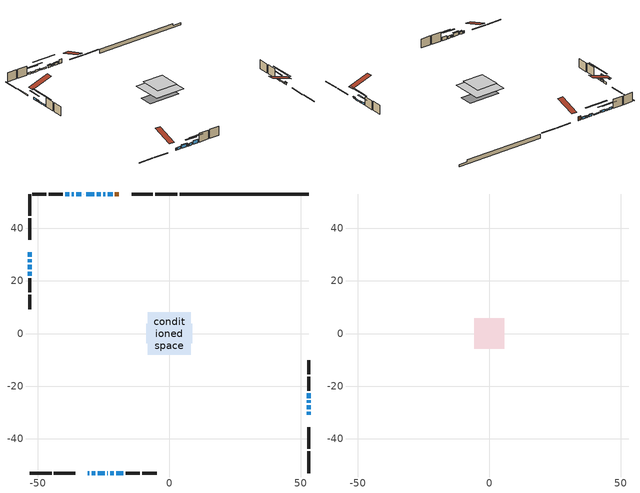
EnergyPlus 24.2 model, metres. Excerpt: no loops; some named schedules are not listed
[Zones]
conditioned space
 floor adiabatic (AdiabaticFloorConstruction): -8.12,-8.12 -8.12,8.12 8.12,8.12 8.12,-8.12 z3.05
 floor foundation (Slab1 construction): -8.68,-3.62 -8.68,3.62 8.68,3.62 8.68,-3.62 z-1.6
 wall outside (RimJoist1 construction): 2.98,53.09 -5.3,53.09 / -53.09,-53.09 -44.8,-53.09 / -53.09,53.09 -53.09,44.8 / 53.09,-53.09 53.09,-44.8 z0.61:0.91
 wall outside (RimJoist2 construction): -6.23,53.09 -14.34,53.09 / -43.87,-53.09 -35.76,-53.09 / -53.09,43.87 -53.09,35.76 / 53.09,-43.87 53.09,-35.76 z0.61:0.91
 wall outside (AdiabaticWallConstruction 1): -19.15,53.09 -20.66,53.09 z0.61:2.64
 wall outside (AdiabaticWallConstruction): -30.96,-53.09 -30.47,-53.09 / -23.6,-53.09 -23.4,-53.09 / -32.47,53.09 -32.62,53.09 z0.61:1.83; -53.09,30.96 -53.09,29.13 / -21.59,53.09 -23.42,53.09 / -26.04,53.09 -27.56,53.09 / 53.09,-24.57 53.09,-22.73 / -33.55,53.09 -35.38,53.09 / -38,53.09 -39.52,53.09 z0.61:1.63; 53.09,-30.96 53.09,-29.79 / -53.09,28.2 -53.09,27.03 z0.61:1.53; -24.35,53.09 -25.11,53.09 / -36.31,53.09 -37.07,53.09 z0.61:1.37; -29.55,-53.09 -28.15,-53.09 / -22.47,-53.09 -21.07,-53.09 z0.61:1.88; -27.22,-53.09 -24.53,-53.09 / -20.14,-53.09 -17.45,-53.09 z0.61:2.34; 53.09,-28.86 53.09,-27.23 / -28.49,53.09 -31.54,53.09 / -53.09,23.55 -53.09,21.92 z0.61:1.22; 53.09,-26.31 53.09,-25.49 / -53.09,26.1 -53.09,24.47 z0.61:1.27
 wall outside (Wall1 construction): -40.45,53.09 -45.8,53.09 / -16.52,-53.09 -11.18,-53.09 / -53.09,20.99 -53.09,15.65 / 53.09,-21.81 53.09,-16.46 z0.61:5.49
 wall outside (Wall2 construction): -46.73,53.09 -52.16,53.09 / -10.25,-53.09 -4.82,-53.09 / -53.09,14.72 -53.09,9.29 / 53.09,-15.53 53.09,-10.1 z0.61:5.49
 wall foundation (FoundationWall1 construction): 3.91,53.09,-1.6 3.91,53.09,0.61 48.17,53.09,0.61 48.17,53.09,-0.5 53.09,53.09,-0.5 53.09,53.09,-1.6
 window (WindowConstruction 14): -30.96,-53.09 -30.47,-53.09 z0.61:1.83
 window (WindowConstruction 6): -53.09,30.96 -53.09,29.13 z0.61:1.63
 window (WindowConstruction 7): 53.09,-30.96 53.09,-29.79 z0.61:1.52
 window (WindowConstruction 8): -21.59,53.09 -23.42,53.09 z0.61:1.63
 window (WindowConstruction 9): -24.35,53.09 -25.11,53.09 z0.61:1.37
 window (WindowConstruction 10): -26.04,53.09 -27.56,53.09 z0.61:1.63
 window (WindowConstruction 11): -29.54,-53.09 -28.15,-53.09 z0.61:1.88
 window (WindowConstruction 12): -27.22,-53.09 -24.53,-53.09 z0.61:2.34
 window (WindowConstruction 13): -53.09,28.2 -53.09,27.03 z0.61:1.52
 window (WindowConstruction 17): 53.09,-28.86 53.09,-27.24 z0.61:1.22
 window (WindowConstruction 18): 53.09,-26.31 53.09,-25.49 z0.61:1.27
 window (WindowConstruction 15): -23.6,-53.09 -23.4,-53.09 z0.61:1.83
 window (WindowConstruction 19): -28.49,53.09 -31.54,53.09 z0.61:1.22
 window (WindowConstruction 20): -53.09,26.1 -53.09,24.48 z0.61:1.27
 window (WindowConstruction 21): -53.09,23.55 -53.09,21.92 z0.61:1.22
 window (WindowConstruction 16): -32.47,53.09 -32.62,53.09 z0.61:1.83
 window (WindowConstruction): 53.09,-24.56 53.09,-22.74 z0.61:1.63
 window (WindowConstruction 1): -33.55,53.09 -35.38,53.09 z0.61:1.63
 window (WindowConstruction 2): -36.31,53.09 -37.07,53.09 z0.61:1.37
 window (WindowConstruction 3): -38,53.09 -39.52,53.09 z0.61:1.63
 window (WindowConstruction 4): -22.47,-53.09 -21.07,-53.09 z0.61:1.88
 window (WindowConstruction 5): -20.14,-53.09 -17.45,-53.09 z0.61:2.34
 door (Door): -19.15,53.09 -20.66,53.09 z0.61:2.64
 ceiling adiabatic (AdiabaticFloorConstruction): 8.12,-8.12 8.12,8.12 -8.12,8.12 -8.12,-8.12 z3.05
attic - vented
 floor to conditioned space (Floor1 construction Reversed): -5.74,-5.74 -5.74,5.74 5.74,5.74 5.74,-5.74 z5.49
 roof outside (Roof1 construction): -18.22,53.09,5.49 -18.22,41.9,9.21 -15.27,41.9,9.21 -15.27,53.09,5.49; -31.89,-53.09,5.49 -31.89,-41.9,9.21 -34.83,-41.9,9.21 -34.83,-53.09,5.49; -53.09,31.89,5.49 -41.9,31.89,9.21 -41.9,34.83,9.21 -53.09,34.83,5.49; 53.09,-31.89,5.49 41.9,-31.89,9.21 41.9,-34.83,9.21 53.09,-34.83,5.49
shading: -53.09,26.57 -53.09,33.52 -53.5,33.52 -53.5,26.57 z4.19; 53.09,-29.59 53.09,-31.16 53.5,-31.16 53.5,-29.59 z1.73; -23.62,53.09 -21.39,53.09 -21.39,53.5 -23.62,53.5 z1.83; -25.31,53.09 -24.15,53.09 -24.15,53.5 -25.31,53.5 z1.57; -27.76,53.09 -25.84,53.09 -25.84,53.5 -27.76,53.5 z1.83; -27.95,-53.09 -29.75,-53.09 -29.75,-53.5 -27.95,-53.5 z2.08; -24.33,-53.09 -27.42,-53.09 -27.42,-53.5 -24.33,-53.5 z2.54; -53.09,26.83 -53.09,28.4 -53.5,28.4 -53.5,26.83 z1.73; 53.09,-22.24 53.09,-33.86 53.5,-33.86 53.5,-22.24 z6.22; 53.09,-20.49 53.09,-31.31 53.5,-31.31 53.5,-20.49 z6.27; -36.54,53.09 -23.49,53.09 -23.49,53.5 -36.54,53.5 z6.22; -53.09,19.48 -53.09,31.1 -53.5,31.1 -53.5,19.48 z6.27; -53.09,16.92 -53.09,28.55 -53.5,28.55 -53.5,16.92 z6.22; 53.09,-20.18 53.09,-27.12 53.5,-27.12 53.5,-20.18 z4.19; -37.94,53.09 -30.99,53.09 -30.99,53.5 -37.94,53.5 z4.19; -39.63,53.09 -33.75,53.09 -33.75,53.5 -39.63,53.5 z3.93; -42.08,53.09 -35.44,53.09 -35.44,53.5 -42.08,53.5 z4.19; -18.51,-53.09 -25.03,-53.09 -25.03,-53.5 -18.51,-53.5 z4.44; -14.89,-53.09 -22.7,-53.09 -22.7,-53.5 -14.89,-53.5 z4.9
[Building]
Building 1: Terrain=Suburbs
[Site:Location]
Toronto Intl AP_ON: Latitude {deg}=43.68; Longitude {deg}=-79.63; Time Zone {hr}=-5; Elevation {m}=173; Keep Site Location Information=Yes
[Site:GroundTemperature:Shallow]
4.59119, 2.66285, 2.50842, 3.42352, 7.09712, 10.7536, 13.9236, 15.9317, 16.1023, 14.4691, 11.3799, 7.83558
[Site:WaterMainsTemperature]
Calculation Method=Schedule; Temperature Schedule=mains temperature schedule
[Material] Roughness=Rough; Thermal Absorptance=0.9
Name | Thickness {m} | Conductivity {W/m-K} | Density {kg/m3} | Specific Heat {J/kg-K} | Solar Absorptance | Visible Absorptance
asphalt or fiberglass shingles | 0.00635 | 0.162714 | 1121.4 | 1465.45 | 0.4 | 0.4
ceiling stud and cavity | 0.1397 | 0.0798161 | 65.682 | 1177.47 | 0.7 | 0.7
concrete 4.0 in. | 0.1016 | 1.803125 | 2242.8 | 837.4 | 0.7 | 0.7
concrete 8.0 in. | 0.2032 | 1.803125 | 2242.8 | 837.4 | 0.7 | 0.7
door material | 0.04445 | 0.053851 | 512.64 | 1214.23 | 0.7 | 0.7
exterior vertical ins | 0.0155338 | 0.029427 | 32.04 | 1214.23 | 0.7 | 0.7
floor covering | 0.0127 | 0.0433444 | 54.468 | 1339.84 | 0.6 | 0.6
floor rigid ins; wall rigid ins | 0.512978 | 0.029427 | 32.04 | 1214.23 | 0.7 | 0.7
floor stud and cavity | 0.1397 | 1.75129 | 37.0049 | 1207.88 | 0.7 | 0.7
furniture material conditioned space 1 | 0.1524 | 0.115458 | 640.8 | 1214.23 | 0.6 | 0.6
gypsum board | 0.0127 | 0.160291 | 801 | 837.4 | 0.6 | 0.6
gypsum board 1 | 0.0127 | 0.160291 | 801 | 837.4 | 0.7 | 0.7
osb sheathing 0.5 in. | 0.0127 | 0.115458 | 512.64 | 1214.23 | 0.7 | 0.7
osb sheathing 0.75 in. | 0.01905 | 0.115458 | 512.64 | 1214.23 | 0.7 | 0.7
osb sheathing 2.0 in. | 0.0508 | 0.115458 | 512.64 | 1214.23 | 0.7 | 0.7
rim joist rigid ins | 0.051816 | 0.029427 | 32.04 | 1214.23 | 0.7 | 0.7
rim joist stud and cavity | 0.0508 | 0.0296634 | 125.044 | 1163.47 | 0.6 | 0.6
rim joist stud and cavity 1 | 0.0508 | 0.305033 | 125.044 | 1163.47 | 0.6 | 0.6
wall stud and cavity | 0.1397 | 0.0817079 | 139.0536 | 1170.24 | 0.7 | 0.7
wall stud and cavity 1 | 0.1397 | 0.0935595 | 139.0536 | 1170.24 | 0.7 | 0.7
wall stud and cavity 2 | 0.0889 | 0.380278 | 52.3479 | 1209.89 | 0.7 | 0.7
wall stud and cavity 3 | 0.0889 | 0.391764 | 83.0341 | 1211.67 | 0.7 | 0.7
wood siding | 0.0254 | 0.102417 | 544.68 | 1172.36 | 0.4 | 0.4
wood siding 1; wood siding 2; wood siding 3 | 0.0254 | 0.102417 | 544.68 | 1172.36 | 0.7 | 0.7
[WindowMaterial:SimpleGlazingSystem]
Name | U-Factor {W/m2-K} | Solar Heat Gain Coefficient
WindowMaterial | 2.961077 | 0.59
WindowMaterial 1 | 3.05136 | 0.46
WindowMaterial 10 | 3.00253 | 0.52
WindowMaterial 11 | 3.04681 | 0.46
WindowMaterial 12 | 3.006501 | 0.51
WindowMaterial 2 | 2.97357 | 0.57
WindowMaterial 3 | 2.97073 | 0.58
WindowMaterial 4 | 2.91338 | 0.65
WindowMaterial 5 | 3.00026 | 0.54
WindowMaterial 6 | 2.929848 | 0.61
WindowMaterial 7 | 2.97584 | 0.61
WindowMaterial 8 | 3.09848 | 0.49
WindowMaterial 9 | 3.06555 | 0.49
[Construction]
AdiabaticFloorConstruction: floor stud and cavity, floor rigid ins, osb sheathing 0.75 in., floor covering
AdiabaticWallConstruction: wood siding 2, wall rigid ins, wall stud and cavity 2, gypsum board
AdiabaticWallConstruction 1: wood siding 3, wall rigid ins, wall stud and cavity 2, gypsum board
Door: door material
Floor1 construction Reversed: gypsum board, ceiling stud and cavity
FoundationWall1 construction: concrete 8.0 in., gypsum board 1
furniture construction conditioned space 1: furniture material conditioned space 1
PartitionWallConstruction: gypsum board, wall stud and cavity 3, gypsum board
RimJoist1 construction: wood siding 1, osb sheathing 2.0 in., rim joist stud and cavity
RimJoist2 construction: wood siding 1, rim joist rigid ins, osb sheathing 2.0 in., rim joist stud and cavity 1
Roof1 construction: asphalt or fiberglass shingles
Slab1 construction: concrete 4.0 in.
Wall1 construction: wood siding, osb sheathing 0.5 in., wall stud and cavity, gypsum board
Wall2 construction: wood siding, osb sheathing 0.5 in., wall stud and cavity 1, gypsum board
WindowConstruction; WindowConstruction 1; WindowConstruction 6: WindowMaterial
WindowConstruction 10; WindowConstruction 3: WindowMaterial 2
WindowConstruction 11; WindowConstruction 4: WindowMaterial 3
WindowConstruction 12; WindowConstruction 5: WindowMaterial 4
WindowConstruction 13; WindowConstruction 7: WindowMaterial 5
WindowConstruction 14: WindowMaterial 7
WindowConstruction 15: WindowMaterial 8
WindowConstruction 16: WindowMaterial 9
WindowConstruction 17; WindowConstruction 21: WindowMaterial 10
WindowConstruction 18; WindowConstruction 20: WindowMaterial 11
WindowConstruction 19: WindowMaterial 12
WindowConstruction 2; WindowConstruction 9: WindowMaterial 1
WindowConstruction 8: WindowMaterial 6
[Zone] Multiplier=1; Part of Total Floor Area=Yes
Name | Volume {m3}
attic - vented | 79.7847
conditioned space | 969.5
[Space]
Name | Zone | Volume {m3}
attic - vented 1 | attic - vented | 79.7847
conditioned space 1 | conditioned space | 969.5
[ZoneInfiltration:EffectiveLeakageArea]
infil attic - vented 1: Zone or Space=attic - vented 1; Schedule=Always On Discrete; Effective Air Leakage Area {cm2}=5455.45; Stack Coefficient=0.000259231; Wind Coefficient=1.08784e-05
[ZoneMixing]
whole house fan mix: Zone or Space=attic - vented; Schedule=Always On Continuous; Design Flow Rate Calculation Method=Flow/Zone; Design Flow Rate {m3/s}=0; Source Zone or Space=conditioned space
[SurfaceProperty:ExposedFoundationPerimeter]
Slab1: Exposed Perimeter Calculation Method=TotalExposedPerimeter; Total Exposed Perimeter {m}=49.176
[InternalMass] Zone or ZoneList=conditioned space; Space or SpaceList=conditioned space 1
Name | Construction | Surface Area {m2}
furniture mass conditioned space 1 | furniture construction conditioned space 1 | 155.692
partition wall mass | PartitionWallConstruction | 389.23
[Lights]
interior lighting: Zone or ZoneList or Space or SpaceList=conditioned space 1; Schedule=interior lighting schedule; Design Level Calculation Method=LightingLevel; Lighting Level {W}=343.2; Return Air Fraction=0; Fraction Radiant=0.6; Fraction Visible=0.2; Fraction Replaceable=1
[People]
occupants: Zone or ZoneList or Space or SpaceList=conditioned space 1; Number of People Schedule=occupants schedule; Number of People Calculation Method=People; Number of People=3; Fraction Radiant=0.314171; Sensible Heat Fraction=0.56303; Activity Level Schedule=occupants activity schedule; Carbon Dioxide Generation Rate {m3/s-W}=0; Enable ASHRAE 55 Comfort Warnings=No; Mean Radiant Temperature Calculation Type=EnclosureAveraged
[ElectricEquipment] Zone or ZoneList or Space or SpaceList=conditioned space 1; Design Level Calculation Method=EquipmentLevel
Name | Schedule | Design Level {W} | Fraction Latent | Fraction Radiant | Fraction Lost
clothes dryer | clothes dryer schedule | 140.772 | 0.015 | 0.081 | 0.85
clothes washer | clothes washer schedule | 32.1985 | 0.03 | 0.162 | 0.7
cooking range | cooking range schedule | 215.147 | 0.08 | 0.432 | 0.2
dishwasher | dishwasher schedule | 66.8632 | 0.3 | 0.18 | 0.4
fridge | fridge schedule | 72.9452 | 0 | 0.6 | 0
mech vent bath fan 0 | mech vent bath fan 0 schedule | 50.2 | 0 | 0 | 1
mech vent bath fan 1 | mech vent bath fan 1 schedule | 50.2 | 0 | 0 | 1
mech vent house fan | mech vent house fan schedule | 0 | 0 | 0 | 1
mech vent house fan cfis | mech vent house fan cfis schedule | 0 | 0 | 0 | 0
mech vent range fan 0 | mech vent range fan 0 schedule | 57 | 0 | 0 | 1
misc plug loads | misc plug loads schedule | 494.7 | 0.045 | 0.513 | 0.1
whole house fan | Always On Discrete | 0 | 0 | 0 | 1
[OtherEquipment] Zone or ZoneList or Space or SpaceList=conditioned space 1; Design Level Calculation Method=EquipmentLevel
Name | Fuel Type | Schedule | Design Level {W} | Fraction Latent | Fraction Radiant | Fraction Lost
clothes dryer 1 | Electricity | clothes dryer schedule | 0 | 0.015 | 0.081 | 0.85
cooking range 1 | Electricity | cooking range schedule | 0 | 0.08 | 0.432 | 0.2
general water use latent | None | general water use schedule | 62.594 | 1 | 0 | 0
general water use sensible | None | general water use schedule | -61.6891 | 0 | 0.6 | 0
mech vent house fan latent load | None | Always On Discrete | 0 | 1 | 0 | 0
mech vent house fan sensible load | None | Always On Discrete | 0 | 0 | 0 | 0
water heater energy adjustment1; water heater energy adjustment2 | NaturalGas | Always On Discrete | 0.01 | 0 | 0 | 1
[ZoneInfiltration:DesignFlowRate] Zone or ZoneList or Space or SpaceList=conditioned space 1; Schedule=Always On Discrete; Design Flow Rate Calculation Method=Flow/Zone; Design Flow Rate {m3/s}=0
infil flow; natural vent flow; whole house fan flow
[Foundation:Kiva]
Foundation Kiva 1: Initial Indoor Air Temperature {C}=18; Wall Height Above Grade {m}=0.610027; Wall Depth Below Slab {m}=0.2032; Custom Block Material Name 1=exterior vertical ins; Custom Block Depth 1 {m}=2.21001; Custom Block X Position 1 {m}=0.2159; Custom Block Z Position 1 {m}=0
[Foundation:Kiva:Settings]
Soil Conductivity {W/m-K}=0.849921; Soil Density {kg/m3}=1842.3; Soil Specific Heat {J/kg-K}=418.7; Ground Solar Absorptivity=0.9; Ground Thermal Absorptivity=0.9; Ground Surface Roughness {m}=0.03; Far-Field Width {m}=40; Deep-Ground Boundary Condition=ZeroFlux; Deep-Ground Depth {m}=40; Minimum Cell Dimension {m}=0.2; Maximum Cell Growth Coefficient=3; Simulation Timestep=Timestep
[Exterior:Lights]
exterior lighting: Schedule=exterior lighting schedule; Design Level {W}=75.6
[Schedule:Constant]
Name | Hourly Value
Always On Continuous; mech vent house fan schedule; mech vent house fan cfis schedule; Always On Discrete | 1
occupants activity schedule | 117.228
fridge schedule | 0
[Schedule:Week:Daily]
interior lighting schedule Week Rule - Jan1-Jan27: interior lighting schedule day, interior lighting schedule day, interior lighting schedule day, interior lighting schedule day, interior lighting schedule day, interior lighting schedule day, interior lighting schedule day, interior lighting schedule default day, interior lighting schedule default day, interior lighting schedule default day, interior lighting schedule default day, interior lighting schedule default day
interior lighting schedule Week Rule - Jan28-Feb3: interior lighting schedule day, interior lighting schedule day, interior lighting schedule day, interior lighting schedule day, interior lighting schedule day 1, interior lighting schedule day 1, interior lighting schedule day 1, interior lighting schedule default day, interior lighting schedule default day, interior lighting schedule default day, interior lighting schedule default day, interior lighting schedule default day
interior lighting schedule Week Rule - Feb4-Feb24: interior lighting schedule day 1, interior lighting schedule day 1, interior lighting schedule day 1, interior lighting schedule day 1, interior lighting schedule day 1, interior lighting schedule day 1, interior lighting schedule day 1, interior lighting schedule default day, interior lighting schedule default day, interior lighting schedule default day, interior lighting schedule default day, interior lighting schedule default day
interior lighting schedule Week Rule - Feb25-Mar3: interior lighting schedule day 1, interior lighting schedule day 1, interior lighting schedule day 1, interior lighting schedule day 1, interior lighting schedule day 2, interior lighting schedule day 2, interior lighting schedule day 2, interior lighting schedule default day, interior lighting schedule default day, interior lighting schedule default day, interior lighting schedule default day, interior lighting schedule default day
interior lighting schedule Week Rule - Mar4-Mar31: interior lighting schedule day 2, interior lighting schedule day 2, interior lighting schedule day 2, interior lighting schedule day 2, interior lighting schedule day 2, interior lighting schedule day 2, interior lighting schedule day 2, interior lighting schedule default day, interior lighting schedule default day, interior lighting schedule default day, interior lighting schedule default day, interior lighting schedule default day
interior lighting schedule Week Rule - Apr1-Apr28: interior lighting schedule day 3, interior lighting schedule day 3, interior lighting schedule day 3, interior lighting schedule day 3, interior lighting schedule day 3, interior lighting schedule day 3, interior lighting schedule day 3, interior lighting schedule default day, interior lighting schedule default day, interior lighting schedule default day, interior lighting schedule default day, interior lighting schedule default day
interior lighting schedule Week Rule - Apr29-May5: interior lighting schedule day 3, interior lighting schedule day 3, interior lighting schedule day 4, interior lighting schedule day 4, interior lighting schedule day 4, interior lighting schedule day 4, interior lighting schedule day 4, interior lighting schedule default day, interior lighting schedule default day, interior lighting schedule default day, interior lighting schedule default day, interior lighting schedule default day
interior lighting schedule Week Rule - May6-May26: interior lighting schedule day 4, interior lighting schedule day 4, interior lighting schedule day 4, interior lighting schedule day 4, interior lighting schedule day 4, interior lighting schedule day 4, interior lighting schedule day 4, interior lighting schedule default day, interior lighting schedule default day, interior lighting schedule default day, interior lighting schedule default day, interior lighting schedule default day
interior lighting schedule Week Rule - May27-Jun2: interior lighting schedule day 4, interior lighting schedule day 4, interior lighting schedule day 4, interior lighting schedule day 4, interior lighting schedule day 4, interior lighting schedule day 5, interior lighting schedule day 5, interior lighting schedule default day, interior lighting schedule default day, interior lighting schedule default day, interior lighting schedule default day, interior lighting schedule default day
interior lighting schedule Week Rule - Jun3-Jun30: interior lighting schedule day 5, interior lighting schedule day 5, interior lighting schedule day 5, interior lighting schedule day 5, interior lighting schedule day 5, interior lighting schedule day 5, interior lighting schedule day 5, interior lighting schedule default day, interior lighting schedule default day, interior lighting schedule default day, interior lighting schedule default day, interior lighting schedule default day
interior lighting schedule Week Rule - Jul1-Jul28: interior lighting schedule day 6, interior lighting schedule day 6, interior lighting schedule day 6, interior lighting schedule day 6, interior lighting schedule day 6, interior lighting schedule day 6, interior lighting schedule day 6, interior lighting schedule default day, interior lighting schedule default day, interior lighting schedule default day, interior lighting schedule default day, interior lighting schedule default day
interior lighting schedule Week Rule - Jul29-Aug4: interior lighting schedule day 6, interior lighting schedule day 6, interior lighting schedule day 6, interior lighting schedule day 7, interior lighting schedule day 7, interior lighting schedule day 7, interior lighting schedule day 7, interior lighting schedule default day, interior lighting schedule default day, interior lighting schedule default day, interior lighting schedule default day, interior lighting schedule default day
interior lighting schedule Week Rule - Aug5-Aug25: interior lighting schedule day 7, interior lighting schedule day 7, interior lighting schedule day 7, interior lighting schedule day 7, interior lighting schedule day 7, interior lighting schedule day 7, interior lighting schedule day 7, interior lighting schedule default day, interior lighting schedule default day, interior lighting schedule default day, interior lighting schedule default day, interior lighting schedule default day
interior lighting schedule Week Rule - Aug26-Sep1: interior lighting schedule day 7, interior lighting schedule day 7, interior lighting schedule day 7, interior lighting schedule day 7, interior lighting schedule day 7, interior lighting schedule day 7, interior lighting schedule day 8, interior lighting schedule default day, interior lighting schedule default day, interior lighting schedule default day, interior lighting schedule default day, interior lighting schedule default day
interior lighting schedule Week Rule - Sep2-Sep29: interior lighting schedule day 8, interior lighting schedule day 8, interior lighting schedule day 8, interior lighting schedule day 8, interior lighting schedule day 8, interior lighting schedule day 8, interior lighting schedule day 8, interior lighting schedule default day, interior lighting schedule default day, interior lighting schedule default day, interior lighting schedule default day, interior lighting schedule default day
interior lighting schedule Week Rule - Sep30-Oct6: interior lighting schedule day 8, interior lighting schedule day 9, interior lighting schedule day 9, interior lighting schedule day 9, interior lighting schedule day 9, interior lighting schedule day 9, interior lighting schedule day 9, interior lighting schedule default day, interior lighting schedule default day, interior lighting schedule default day, interior lighting schedule default day, interior lighting schedule default day
interior lighting schedule Week Rule - Oct7-Oct27: interior lighting schedule day 9, interior lighting schedule day 9, interior lighting schedule day 9, interior lighting schedule day 9, interior lighting schedule day 9, interior lighting schedule day 9, interior lighting schedule day 9, interior lighting schedule default day, interior lighting schedule default day, interior lighting schedule default day, interior lighting schedule default day, interior lighting schedule default day
interior lighting schedule Week Rule - Oct28-Nov3: interior lighting schedule day 9, interior lighting schedule day 9, interior lighting schedule day 9, interior lighting schedule day 9, interior lighting schedule day 10, interior lighting schedule day 10, interior lighting schedule day 10, interior lighting schedule default day, interior lighting schedule default day, interior lighting schedule default day, interior lighting schedule default day, interior lighting schedule default day
interior lighting schedule Week Rule - Nov4-Nov24: interior lighting schedule day 10, interior lighting schedule day 10, interior lighting schedule day 10, interior lighting schedule day 10, interior lighting schedule day 10, interior lighting schedule day 10, interior lighting schedule day 10, interior lighting schedule default day, interior lighting schedule default day, interior lighting schedule default day, interior lighting schedule default day, interior lighting schedule default day
interior lighting schedule Week Rule - Nov25-Dec1: interior lighting schedule day 10, interior lighting schedule day 10, interior lighting schedule day 10, interior lighting schedule day 10, interior lighting schedule day 10, interior lighting schedule day 10, interior lighting schedule day 11, interior lighting schedule default day, interior lighting schedule default day, interior lighting schedule default day, interior lighting schedule default day, interior lighting schedule default day
interior lighting schedule Week Rule - Dec2-Dec31: interior lighting schedule day 11, interior lighting schedule day 11, interior lighting schedule day 11, interior lighting schedule day 11, interior lighting schedule day 11, interior lighting schedule day 11, interior lighting schedule day 11, interior lighting schedule default day, interior lighting schedule default day, interior lighting schedule default day, interior lighting schedule default day, interior lighting schedule default day
occupants schedule Week Rule - Jan1-Dec31: occupants schedule day, occupants schedule day, occupants schedule day, occupants schedule day, occupants schedule day, occupants schedule day, occupants schedule day, occupants schedule default day, occupants schedule default day, occupants schedule default day, occupants schedule default day, occupants schedule default day
clothes dryer schedule Week Rule - Jan1-Dec31: clothes dryer schedule day, clothes dryer schedule day, clothes dryer schedule day, clothes dryer schedule day, clothes dryer schedule day, clothes dryer schedule day, clothes dryer schedule day, clothes dryer schedule default day, clothes dryer schedule default day, clothes dryer schedule default day, clothes dryer schedule default day, clothes dryer schedule default day
clothes washer schedule Week Rule - Jan1-Dec31: clothes washer schedule day, clothes washer schedule day, clothes washer schedule day, clothes washer schedule day, clothes washer schedule day, clothes washer schedule day, clothes washer schedule day, clothes washer schedule default day, clothes washer schedule default day, clothes washer schedule default day, clothes washer schedule default day, clothes washer schedule default day
cooking range schedule Week Rule - Jan1-Dec31: cooking range schedule day, cooking range schedule day, cooking range schedule day, cooking range schedule day, cooking range schedule day, cooking range schedule day, cooking range schedule day, cooking range schedule default day, cooking range schedule default day, cooking range schedule default day, cooking range schedule default day, cooking range schedule default day
dishwasher schedule Week Rule - Jan1-Dec31: dishwasher schedule day, dishwasher schedule day, dishwasher schedule day, dishwasher schedule day, dishwasher schedule day, dishwasher schedule day, dishwasher schedule day, dishwasher schedule default day, dishwasher schedule default day, dishwasher schedule default day, dishwasher schedule default day, dishwasher schedule default day
mech vent bath fan 0 schedule Week Rule - Jan1-Dec31: mech vent bath fan 0 schedule day, mech vent bath fan 0 schedule day, mech vent bath fan 0 schedule day, mech vent bath fan 0 schedule day, mech vent bath fan 0 schedule day, mech vent bath fan 0 schedule day, mech vent bath fan 0 schedule day, mech vent bath fan 0 schedule default day, mech vent bath fan 0 schedule default day, mech vent bath fan 0 schedule default day, mech vent bath fan 0 schedule default day, mech vent bath fan 0 schedule default day
mech vent bath fan 1 schedule Week Rule - Jan1-Dec31: mech vent bath fan 1 schedule day, mech vent bath fan 1 schedule day, mech vent bath fan 1 schedule day, mech vent bath fan 1 schedule day, mech vent bath fan 1 schedule day, mech vent bath fan 1 schedule day, mech vent bath fan 1 schedule day, mech vent bath fan 1 schedule default day, mech vent bath fan 1 schedule default day, mech vent bath fan 1 schedule default day, mech vent bath fan 1 schedule default day, mech vent bath fan 1 schedule default day
mech vent range fan 0 schedule Week Rule - Jan1-Dec31: mech vent range fan 0 schedule day, mech vent range fan 0 schedule day, mech vent range fan 0 schedule day, mech vent range fan 0 schedule day, mech vent range fan 0 schedule day, mech vent range fan 0 schedule day, mech vent range fan 0 schedule day, mech vent range fan 0 schedule default day, mech vent range fan 0 schedule default day, mech vent range fan 0 schedule default day, mech vent range fan 0 schedule default day, mech vent range fan 0 schedule default day
misc plug loads schedule Week Rule - Jan1-Dec31: misc plug loads schedule day, misc plug loads schedule day, misc plug loads schedule day, misc plug loads schedule day, misc plug loads schedule day, misc plug loads schedule day, misc plug loads schedule day, misc plug loads schedule default day, misc plug loads schedule default day, misc plug loads schedule default day, misc plug loads schedule default day, misc plug loads schedule default day
general water use schedule Week Rule - Jan1-Dec31: general water use schedule day, general water use schedule day, general water use schedule day, general water use schedule day, general water use schedule day, general water use schedule day, general water use schedule day, general water use schedule default day, general water use schedule default day, general water use schedule default day, general water use schedule default day, general water use schedule default day
exterior lighting schedule Week Rule - Jan1-Jan27: exterior lighting schedule day, exterior lighting schedule day, exterior lighting schedule day, exterior lighting schedule day, exterior lighting schedule day, exterior lighting schedule day, exterior lighting schedule day, exterior lighting schedule default day, exterior lighting schedule default day, exterior lighting schedule default day, exterior lighting schedule default day, exterior lighting schedule default day
exterior lighting schedule Week Rule - Jan28-Feb3: exterior lighting schedule day, exterior lighting schedule day, exterior lighting schedule day, exterior lighting schedule day, exterior lighting schedule day 1, exterior lighting schedule day 1, exterior lighting schedule day 1, exterior lighting schedule default day, exterior lighting schedule default day, exterior lighting schedule default day, exterior lighting schedule default day, exterior lighting schedule default day
exterior lighting schedule Week Rule - Feb4-Feb24: exterior lighting schedule day 1, exterior lighting schedule day 1, exterior lighting schedule day 1, exterior lighting schedule day 1, exterior lighting schedule day 1, exterior lighting schedule day 1, exterior lighting schedule day 1, exterior lighting schedule default day, exterior lighting schedule default day, exterior lighting schedule default day, exterior lighting schedule default day, exterior lighting schedule default day
exterior lighting schedule Week Rule - Feb25-Mar3: exterior lighting schedule day 1, exterior lighting schedule day 1, exterior lighting schedule day 1, exterior lighting schedule day 1, exterior lighting schedule day 2, exterior lighting schedule day 2, exterior lighting schedule day 2, exterior lighting schedule default day, exterior lighting schedule default day, exterior lighting schedule default day, exterior lighting schedule default day, exterior lighting schedule default day
exterior lighting schedule Week Rule - Mar4-Mar31: exterior lighting schedule day 2, exterior lighting schedule day 2, exterior lighting schedule day 2, exterior lighting schedule day 2, exterior lighting schedule day 2, exterior lighting schedule day 2, exterior lighting schedule day 2, exterior lighting schedule default day, exterior lighting schedule default day, exterior lighting schedule default day, exterior lighting schedule default day, exterior lighting schedule default day
exterior lighting schedule Week Rule - Apr1-Apr28: exterior lighting schedule day 3, exterior lighting schedule day 3, exterior lighting schedule day 3, exterior lighting schedule day 3, exterior lighting schedule day 3, exterior lighting schedule day 3, exterior lighting schedule day 3, exterior lighting schedule default day, exterior lighting schedule default day, exterior lighting schedule default day, exterior lighting schedule default day, exterior lighting schedule default day
exterior lighting schedule Week Rule - Apr29-May5: exterior lighting schedule day 3, exterior lighting schedule day 3, exterior lighting schedule day 4, exterior lighting schedule day 4, exterior lighting schedule day 4, exterior lighting schedule day 4, exterior lighting schedule day 4, exterior lighting schedule default day, exterior lighting schedule default day, exterior lighting schedule default day, exterior lighting schedule default day, exterior lighting schedule default day
exterior lighting schedule Week Rule - May6-May26: exterior lighting schedule day 4, exterior lighting schedule day 4, exterior lighting schedule day 4, exterior lighting schedule day 4, exterior lighting schedule day 4, exterior lighting schedule day 4, exterior lighting schedule day 4, exterior lighting schedule default day, exterior lighting schedule default day, exterior lighting schedule default day, exterior lighting schedule default day, exterior lighting schedule default day
exterior lighting schedule Week Rule - May27-Jun2: exterior lighting schedule day 4, exterior lighting schedule day 4, exterior lighting schedule day 4, exterior lighting schedule day 4, exterior lighting schedule day 4, exterior lighting schedule day 5, exterior lighting schedule day 5, exterior lighting schedule default day, exterior lighting schedule default day, exterior lighting schedule default day, exterior lighting schedule default day, exterior lighting schedule default day
exterior lighting schedule Week Rule - Jun3-Jun30: exterior lighting schedule day 5, exterior lighting schedule day 5, exterior lighting schedule day 5, exterior lighting schedule day 5, exterior lighting schedule day 5, exterior lighting schedule day 5, exterior lighting schedule day 5, exterior lighting schedule default day, exterior lighting schedule default day, exterior lighting schedule default day, exterior lighting schedule default day, exterior lighting schedule default day
exterior lighting schedule Week Rule - Jul1-Jul28: exterior lighting schedule day 6, exterior lighting schedule day 6, exterior lighting schedule day 6, exterior lighting schedule day 6, exterior lighting schedule day 6, exterior lighting schedule day 6, exterior lighting schedule day 6, exterior lighting schedule default day, exterior lighting schedule default day, exterior lighting schedule default day, exterior lighting schedule default day, exterior lighting schedule default day
[Schedule:Year]
interior lighting schedule: interior lighting schedule Week Rule - Jan1-Jan27, 1, 1, 1, 27, interior lighting schedule Week Rule - Jan28-Feb3, 1, 28, 2, 3, interior lighting schedule Week Rule - Feb4-Feb24, 2, 4, 2, 24, interior lighting schedule Week Rule - Feb25-Mar3, 2, 25, 3, 3, interior lighting schedule Week Rule - Mar4-Mar31, 3, 4, 3, 31, interior lighting schedule Week Rule - Apr1-Apr28, 4, 1, 4, 28, interior lighting schedule Week Rule - Apr29-May5, 4, 29, 5, 5, interior lighting schedule Week Rule - May6-May26, 5, 6, 5, 26, interior lighting schedule Week Rule - May27-Jun2, 5, 27, 6, 2, interior lighting schedule Week Rule - Jun3-Jun30, 6, 3, 6, 30, interior lighting schedule Week Rule - Jul1-Jul28, 7, 1, 7, 28, interior lighting schedule Week Rule - Jul29-Aug4, 7, 29, 8, 4, interior lighting schedule Week Rule - Aug5-Aug25, 8, 5, 8, 25, interior lighting schedule Week Rule - Aug26-Sep1, 8, 26, 9, 1, interior lighting schedule Week Rule - Sep2-Sep29, 9, 2, 9, 29, interior lighting schedule Week Rule - Sep30-Oct6, 9, 30, 10, 6, interior lighting schedule Week Rule - Oct7-Oct27, 10, 7, 10, 27, interior lighting schedule Week Rule - Oct28-Nov3, 10, 28, 11, 3, interior lighting schedule Week Rule - Nov4-Nov24, 11, 4, 11, 24, interior lighting schedule Week Rule - Nov25-Dec1, 11, 25, 12, 1, interior lighting schedule Week Rule - Dec2-Dec31, 12, 2, 12, 31
occupants schedule: occupants schedule Week Rule - Jan1-Dec31, 1, 1, 12, 31
clothes dryer schedule: clothes dryer schedule Week Rule - Jan1-Dec31, 1, 1, 12, 31
clothes washer schedule: clothes washer schedule Week Rule - Jan1-Dec31, 1, 1, 12, 31
cooking range schedule: cooking range schedule Week Rule - Jan1-Dec31, 1, 1, 12, 31
dishwasher schedule: dishwasher schedule Week Rule - Jan1-Dec31, 1, 1, 12, 31
mech vent bath fan 0 schedule: mech vent bath fan 0 schedule Week Rule - Jan1-Dec31, 1, 1, 12, 31
mech vent bath fan 1 schedule: mech vent bath fan 1 schedule Week Rule - Jan1-Dec31, 1, 1, 12, 31
mech vent range fan 0 schedule: mech vent range fan 0 schedule Week Rule - Jan1-Dec31, 1, 1, 12, 31
misc plug loads schedule: misc plug loads schedule Week Rule - Jan1-Dec31, 1, 1, 12, 31
general water use schedule: general water use schedule Week Rule - Jan1-Dec31, 1, 1, 12, 31
exterior lighting schedule: exterior lighting schedule Week Rule - Jan1-Jan27, 1, 1, 1, 27, exterior lighting schedule Week Rule - Jan28-Feb3, 1, 28, 2, 3, exterior lighting schedule Week Rule - Feb4-Feb24, 2, 4, 2, 24, exterior lighting schedule Week Rule - Feb25-Mar3, 2, 25, 3, 3, exterior lighting schedule Week Rule - Mar4-Mar31, 3, 4, 3, 31, exterior lighting schedule Week Rule - Apr1-Apr28, 4, 1, 4, 28, exterior lighting schedule Week Rule - Apr29-May5, 4, 29, 5, 5, exterior lighting schedule Week Rule - May6-May26, 5, 6, 5, 26, exterior lighting schedule Week Rule - May27-Jun2, 5, 27, 6, 2, exterior lighting schedule Week Rule - Jun3-Jun30, 6, 3, 6, 30, exterior lighting schedule Week Rule - Jul1-Jul28, 7, 1, 7, 28, exterior lighting schedule Week Rule - Jul29-Aug4, 7, 29, 8, 4, exterior lighting schedule Week Rule - Aug5-Aug25, 8, 5, 8, 25, exterior lighting schedule Week Rule - Aug26-Sep1, 8, 26, 9, 1, exterior lighting schedule Week Rule - Sep2-Sep29, 9, 2, 9, 29, exterior lighting schedule Week Rule - Sep30-Oct6, 9, 30, 10, 6, exterior lighting schedule Week Rule - Oct7-Oct27, 10, 7, 10, 27, exterior lighting schedule Week Rule - Oct28-Nov3, 10, 28, 11, 3, exterior lighting schedule Week Rule - Nov4-Nov24, 11, 4, 11, 24, exterior lighting schedule Week Rule - Nov25-Dec1, 11, 25, 12, 1, exterior lighting schedule Week Rule - Dec2-Dec31, 12, 2, 12, 31
[Schedule:Compact]
mains temperature schedule: Through: 01/01, For: AllDays, Until: 24:00, 8.43722, Through: 01/02, For: AllDays, Until: 24:00, 8.37111, Through: 01/03, For: AllDays, Until: 24:00, 8.30611, Through: 01/04, For: AllDays, Until: 24:00, 8.24222, Through: 01/05, For: AllDays, Until: 24:00, 8.17944, Through: 01/06, For: AllDays, Until: 24:00, 8.11833, Through: 01/07, For: AllDays, Until: 24:00, 8.05833, Through: 01/08, For: AllDays, Until: 24:00, 7.99944, Through: 01/09, For: AllDays, Until: 24:00, 7.94222, Through: 01/10, For: AllDays, Until: 24:00, 7.88611, Through: 01/11, For: AllDays, Until: 24:00, 7.83167, Through: 01/12, For: AllDays, Until: 24:00, 7.77833, Through: 01/13, For: AllDays, Until: 24:00, 7.72611, Through: 01/14, For: AllDays, Until: 24:00, 7.67556, Through: 01/15, For: AllDays, Until: 24:00, 7.62667, Through: 01/16, For: AllDays, Until: 24:00, 7.57889, Through: 01/17, For: AllDays, Until: 24:00, 7.53278, Through: 01/18, For: AllDays, Until: 24:00, 7.48778, Through: 01/19, For: AllDays, Until: 24:00, 7.44444, Through: 01/20, For: AllDays, Until: 24:00, 7.40278, Through: 01/21, For: AllDays, Until: 24:00, 7.36278, Through: 01/22, For: AllDays, Until: 24:00, 7.32389, Through: 01/23, For: AllDays, Until: 24:00, 7.28667, Through: 01/24, For: AllDays, Until: 24:00, 7.25056, Through: 01/25, For: AllDays, Until: 24:00, 7.21667, Through: 01/26, For: AllDays, Until: 24:00, 7.18389, Through: 01/27, For: AllDays, Until: 24:00, 7.15278, Through: 01/28, For: AllDays, Until: 24:00, 7.12333, Through: 01/29, For: AllDays, Until: 24:00, 7.09556, Through: 01/30, For: AllDays, Until: 24:00, 7.06944, Through: 01/31, For: AllDays, Until: 24:00, 7.04444, Through: 02/01, For: AllDays, Until: 24:00, 7.02167, Through: 02/02, For: AllDays, Until: 24:00, 7, Through: 02/03, For: AllDays, Until: 24:00, 6.98, Through: 02/04, For: AllDays, Until: 24:00, 6.96222, Through: 02/05, For: AllDays, Until: 24:00, 6.94556, Through: 02/06, For: AllDays, Until: 24:00, 6.93056, Through: 02/07, For: AllDays, Until: 24:00, 6.91722, Through: 02/08, For: AllDays, Until: 24:00, 6.90556, Through: 02/09, For: AllDays, Until: 24:00, 6.89556, Through: 02/10, For: AllDays, Until: 24:00, 6.88722, Through: 02/11, For: AllDays, Until: 24:00, 6.88056, Through: 02/12, For: AllDays, Until: 24:00, 6.875, Through: 02/13, For: AllDays, Until: 24:00, 6.87167, Through: 02/14, For: AllDays, Until: 24:00, 6.87, Through: 02/15, For: AllDays, Until: 24:00, 6.87, Through: 02/16, For: AllDays, Until: 24:00, 6.87167, Through: 02/17, For: AllDays, Until: 24:00, 6.875, Through: 02/18, For: AllDays, Until: 24:00, 6.88, Through: 02/19, For: AllDays, Until: 24:00, 6.88611, Through: 02/20, For: AllDays, Until: 24:00, 6.89444, Through: 02/21, For: AllDays, Until: 24:00, 6.90444, Through: 02/22, For: AllDays, Until: 24:00, 6.91611, Through: 02/23, For: AllDays, Until: 24:00, 6.92889, Through: 02/24, For: AllDays, Until: 24:00, 6.94389, Through: 02/25, For: AllDays, Until: 24:00, 6.96056, Through: 02/26, For: AllDays, Until: 24:00, 6.97833, Through: 02/27, For: AllDays, Until: 24:00, 6.99833, Through: 02/28, For: AllDays, Until: 24:00, 7.01944, Through: 03/01, For: AllDays, Until: 24:00, 7.04222, Through: 03/02, For: AllDays, Until: 24:00, 7.06667, Through: 03/03, For: AllDays, Until: 24:00, 7.09278, Through: 03/04, For: AllDays, Until: 24:00, 7.12056, Through: 03/05, For: AllDays, Until: 24:00, 7.15, Through: 03/06, For: AllDays, Until: 24:00, 7.18111, Through: 03/07, For: AllDays, Until: 24:00, 7.21333, Through: 03/08, For: AllDays, Until: 24:00, 7.24722, Through: 03/09, For: AllDays, Until: 24:00, 7.28278, Through: 03/10, For: AllDays, Until: 24:00, 7.32, Through: 03/11, For: AllDays, Until: 24:00, 7.35889, Through: 03/12, For: AllDays, Until: 24:00, 7.39889, Through: 03/13, For: AllDays, Until: 24:00, 7.44056, Through: 03/14, For: AllDays, Until: 24:00, 7.48389, Through: 03/15, For: AllDays, Until: 24:00, 7.52833, Through: 03/16, For: AllDays, Until: 24:00, 7.57444, Through: 03/17, For: AllDays, Until: 24:00, 7.62222, Through: 03/18, For: AllDays, Until: 24:00, 7.67111, Through: 03/19, For: AllDays, Until: 24:00, 7.72111, Through: 03/20, For: AllDays, Until: 24:00, 7.77333, Through: 03/21, For: AllDays, Until: 24:00, 7.82611, Through: 03/22, For: AllDays, Until: 24:00, 7.88111, Through: 03/23, For: AllDays, Until: 24:00, 7.93667, Through: 03/24, For: AllDays, Until: 24:00, 7.99389, Through: 03/25, For: AllDays, Until: 24:00, 8.05278, Through: 03/26, For: AllDays, Until: 24:00, 8.11278, Through: 03/27, For: AllDays, Until: 24:00, 8.17389, Through: 03/28, For: AllDays, Until: 24:00, 8.23611, Through: 03/29, For: AllDays, Until: 24:00, 8.3, Through: 03/30, For: AllDays, Until: 24:00, 8.365, Through: 03/31, For: AllDays, Until: 24:00, 8.43111, Through: 04/01, For: AllDays, Until: 24:00, 8.49833, Through: 04/02, For: AllDays, Until: 24:00, 8.56722, Through: 04/03, For: AllDays, Until: 24:00, 8.63667, Through: 04/04, For: AllDays, Until: 24:00, 8.70778, Through: 04/05, For: AllDays, Until: 24:00, 8.77944, Through: 04/06, For: AllDays, Until: 24:00, 8.85278, Through: 04/07, For: AllDays, Until: 24:00, 8.92667, Through: 04/08, For: AllDays, Until: 24:00, 9.00222, Through: 04/09, For: AllDays, Until: 24:00, 9.07833, Through: 04/10, For: AllDays, Until: 24:00, 9.15556, Through: 04/11, For: AllDays, Until: 24:00, 9.23389, Through: 04/12, For: AllDays, Until: 24:00, 9.31278, Through: 04/13, For: AllDays, Until: 24:00, 9.39278, Through: 04/14, For: AllDays, Until: 24:00, 9.47389, Through: 04/15, For: AllDays, Until: 24:00, 9.55611, Through: 04/16, For: AllDays, Until: 24:00, 9.63833, Through: 04/17, For: AllDays, Until: 24:00, 9.72222, Through: 04/18, For: AllDays, Until: 24:00, 9.80667, Through: 04/19, For: AllDays, Until: 24:00, 9.89167, Through: 04/20, For: AllDays, Until: 24:00, 9.97778, Through: 04/21, For: AllDays, Until: 24:00, 10.0644, Through: 04/22, For: AllDays, Until: 24:00, 10.1517, Through: 04/23, For: AllDays, Until: 24:00, 10.24, Through: 04/24, For: AllDays, Until: 24:00, 10.3289, Through: 04/25, For: AllDays, Until: 24:00, 10.4183, Through: 04/26, For: AllDays, Until: 24:00, 10.5083, Through: 04/27, For: AllDays, Until: 24:00, 10.5989, Through: 04/28, For: AllDays, Until: 24:00, 10.69, Through: 04/29, For: AllDays, Until: 24:00, 10.7817, Through: 04/30, For: AllDays, Until: 24:00, 10.8739, Through: 05/01, For: AllDays, Until: 24:00, 10.9667, Through: 05/02, For: AllDays, Until: 24:00, 11.0594, Through: 05/03, For: AllDays, Until: 24:00, 11.1533, Through: 05/04, For: AllDays, Until: 24:00, 11.2472, Through: 05/05, For: AllDays, Until: 24:00, 11.3411, Through: 05/06, For: AllDays, Until: 24:00, 11.4361, Through: 05/07, For: AllDays, Until: 24:00, 11.5306, Through: 05/08, For: AllDays, Until: 24:00, 11.6261, Through: 05/09, For: AllDays, Until: 24:00, 11.7217, Through: 05/10, For: AllDays, Until: 24:00, 11.8172, Through: 05/11, For: AllDays, Until: 24:00, 11.9128, Through: 05/12, For: AllDays, Until: 24:00, 12.0089, Through: 05/13, For: AllDays, Until: 24:00, 12.105, Through: 05/14, For: AllDays, Until: 24:00, 12.2017, Through: 05/15, For: AllDays, Until: 24:00, 12.2978, Through: 05/16, For: AllDays, Until: 24:00, 12.3944, Through: 05/17, For: AllDays, Until: 24:00, 12.4906, Through: 05/18, For: AllDays, Until: 24:00, 12.5872, Through: 05/19, For: AllDays, Until: 24:00, 12.6833, Through: 05/20, For: AllDays, Until: 24:00, 12.78, Through: 05/21, For: AllDays, Until: 24:00, 12.8761, Through: 05/22, For: AllDays, Until: 24:00, 12.9722, Through: 05/23, For: AllDays, Until: 24:00, 13.0683, Through: 05/24, For: AllDays, Until: 24:00, 13.1639, Through: 05/25, For: AllDays, Until: 24:00, 13.2594, Through: 05/26, For: AllDays, Until: 24:00, 13.355, Through: 05/27, For: AllDays, Until: 24:00, 13.45, Through: 05/28, For: AllDays, Until: 24:00, 13.545, Through: 05/29, For: AllDays, Until: 24:00, 13.6394, Through: 05/30, For: AllDays, Until: 24:00, 13.7333, Through: 05/31, For: AllDays, Until: 24:00, 13.8272, Through: 06/01, For: AllDays, Until: 24:00, 13.9206, Through: 06/02, For: AllDays, Until: 24:00, 14.0139, Through: 06/03, For: AllDays, Until: 24:00, 14.1061, Through: 06/04, For: AllDays, Until: 24:00, 14.1983, Through: 06/05, For: AllDays, Until: 24:00, 14.2894, Through: 06/06, For: AllDays, Until: 24:00, 14.3806, Through: 06/07, For: AllDays, Until: 24:00, 14.4711, Through: 06/08, For: AllDays, Until: 24:00, 14.5606, Through: 06/09, For: AllDays, Until: 24:00, 14.65, Through: 06/10, For: AllDays, Until: 24:00, 14.7383, Through: 06/11, For: AllDays, Until: 24:00, 14.8267, Through: 06/12, For: AllDays, Until: 24:00, 14.9133, Through: 06/13, For: AllDays, Until: 24:00, 15, Through: 06/14, For: AllDays, Until: 24:00, 15.0856, Through: 06/15, For: AllDays, Until: 24:00, 15.1706, Through: 06/16, For: AllDays, Until: 24:00, 15.255, Through: 06/17, For: AllDays, Until: 24:00, 15.3383, Through: 06/18, For: AllDays, Until: 24:00, 15.4206, Through: 06/19, For: AllDays, Until: 24:00, 15.5022, Through: 06/20, For: AllDays, Until: 24:00, 15.5828, Through: 06/21, For: AllDays, Until: 24:00, 15.6628, Through: 06/22, For: AllDays, Until: 24:00, 15.7417, Through: 06/23, For: AllDays, Until: 24:00, 15.8194, Through: 06/24, For: AllDays, Until: 24:00, 15.8961, Through: 06/25, For: AllDays, Until: 24:00, 15.9722, Through: 06/26, For: AllDays, Until: 24:00, 16.0467, Through: 06/27, For: AllDays, Until: 24:00, 16.1206, Through: 06/28, For: AllDays, Until: 24:00, 16.1933, Through: 06/29, For: AllDays, Until: 24:00, 16.265, Through: 06/30, For: AllDays, Until: 24:00, 16.3356, Through: 07/01, For: AllDays, Until: 24:00, 16.4044, Through: 07/02, For: AllDays, Until: 24:00, 16.4728, Through: 07/03, For: AllDays, Until: 24:00, 16.54, Through: 07/04, For: AllDays, Until: 24:00, 16.6056, Through: 07/05, For: AllDays, Until: 24:00, 16.67, Through: 07/06, For: AllDays, Until: 24:00, 16.7333, Through: 07/07, For: AllDays, Until: 24:00, 16.7956, Through: 07/08, For: AllDays, Until: 24:00, 16.8561, Through: 07/09, For: AllDays, Until: 24:00, 16.9156, Through: 07/10, For: AllDays, Until: 24:00, 16.9739, Through: 07/11, For: AllDays, Until: 24:00, 17.0306, Through: 07/12, For: AllDays, Until: 24:00, 17.0861, Through: 07/13, For: AllDays, Until: 24:00, 17.14, Through: 07/14, For: AllDays, Until: 24:00, 17.1928, Through: 07/15, For: AllDays, Until: 24:00, 17.2439, Through: 07/16, For: AllDays, Until: 24:00, 17.2939, Through: 07/17, For: AllDays, Until: 24:00, 17.3422, Through: 07/18, For: AllDays, Until: 24:00, 17.3894, Through: 07/19, For: AllDays, Until: 24:00, 17.435, Through: 07/20, For: AllDays, Until: 24:00, 17.4794, Through: 07/21, For: AllDays, Until: 24:00, 17.5217, Through: 07/22, For: AllDays, Until: 24:00, 17.5628, Through: 07/23, For: AllDays, Until: 24:00, 17.6028, Through: 07/24, For: AllDays, Until: 24:00, 17.6406, Through: 07/25, For: AllDays, Until: 24:00, 17.6772, Through: 07/26, For: AllDays, Until: 24:00, 17.7122, Through: 07/27, For: AllDays, Until: 24:00, 17.7456, Through: 07/28, For: AllDays, Until: 24:00, 17.7778, Through: 07/29, For: AllDays, Until: 24:00, 17.8078, Through: 07/30, For: AllDays, Until: 24:00, 17.8367, Through: 07/31, For: AllDays, Until: 24:00, 17.8639, Through: 08/01, For: AllDays, Until: 24:00, 17.8894, Through: 08/02, For: AllDays, Until: 24:00, 17.9133, Through: 08/03, For: AllDays, Until: 24:00, 17.9361, Through: 08/04, For: AllDays, Until: 24:00, 17.9567, Through: 08/05, For: AllDays, Until: 24:00, 17.9756, Through: 08/06, For: AllDays, Until: 24:00, 17.9933, Through: 08/07, For: AllDays, Until: 24:00, 18.0089, Through: 08/08, For: AllDays, Until: 24:00, 18.0233, Through: 08/09, For: AllDays, Until: 24:00, 18.0361, Through: 08/10, For: AllDays, Until: 24:00, 18.0467, Through: 08/11, For: AllDays, Until: 24:00, 18.0561, Through: 08/12, For: AllDays, Until: 24:00, 18.0639, Through: 08/13, For: AllDays, Until: 24:00, 18.07, Through: 08/14, For: AllDays, Until: 24:00, 18.0739, Through: 08/15, For: AllDays, Until: 24:00, 18.0767, Through: 08/16, For: AllDays, Until: 24:00, 18.0778, Through: 08/17, For: AllDays, Until: 24:00, 18.0772, Through: 08/18, For: AllDays, Until: 24:00, 18.075, Through: 08/19, For: AllDays, Until: 24:00, 18.0706, Through: 08/20, For: AllDays, Until: 24:00, 18.065, Through: 08/21, For: AllDays, Until: 24:00, 18.0578, Through: 08/22, For: AllDays, Until: 24:00, 18.0489, Through: 08/23, For: AllDays, Until: 24:00, 18.0383, Through: 08/24, For: AllDays, Until: 24:00, 18.0261, Through: 08/25, For: AllDays, Until: 24:00, 18.0122, Through: 08/26, For: AllDays, Until: 24:00, 17.9967, Through: 08/27, For: AllDays, Until: 24:00, 17.9794, Through: 08/28, For: AllDays, Until: 24:00, 17.9606, Through: 08/29, For: AllDays, Until: 24:00, 17.9406, Through: 08/30, For: AllDays, Until: 24:00, 17.9183, Through: 08/31, For: AllDays, Until: 24:00, 17.8944, Through: 09/01, For: AllDays, Until: 24:00, 17.8694, Through: 09/02, For: AllDays, Until: 24:00, 17.8428, Through: 09/03, For: AllDays, Until: 24:00, 17.8139, Through: 09/04, For: AllDays, Until: 24:00, 17.7839, Through: 09/05, For: AllDays, Until: 24:00, 17.7522, Through: 09/06, For: AllDays, Until: 24:00, 17.7194, Through: 09/07, For: AllDays, Until: 24:00, 17.6844, Through: 09/08, For: AllDays, Until: 24:00, 17.6483, Through: 09/09, For: AllDays, Until: 24:00, 17.6106, Through: 09/10, For: AllDays, Until: 24:00, 17.5711, Through: 09/11, For: AllDays, Until: 24:00, 17.5306, Through: 09/12, For: AllDays, Until: 24:00, 17.4883, Through: 09/13, For: AllDays, Until: 24:00, 17.4444, Through: 09/14, For: AllDays, Until: 24:00, 17.3989, Through: 09/15, For: AllDays, Until: 24:00, 17.3522, Through: 09/16, For: AllDays, Until: 24:00, 17.3039, Through: 09/17, For: AllDays, Until: 24:00, 17.2544, Through: 09/18, For: AllDays, Until: 24:00, 17.2033, Through: 09/19, For: AllDays, Until: 24:00, 17.1511, Through: 09/20, For: AllDays, Until: 24:00, 17.0972, Through: 09/21, For: AllDays, Until: 24:00, 17.0422, Through: 09/22, For: AllDays, Until: 24:00, 16.9856, Through: 09/23, For: AllDays, Until: 24:00, 16.9278, Through: 09/24, For: AllDays, Until: 24:00, 16.8683, Through: 09/25, For: AllDays, Until: 24:00, 16.8078, Through: 09/26, For: AllDays, Until: 24:00, 16.7461, Through: 09/27, For: AllDays, Until: 24:00, 16.6833, Through: 09/28, For: AllDays, Until: 24:00, 16.6189, Through: 09/29, For: AllDays, Until: 24:00, 16.5533, Through: 09/30, For: AllDays, Until: 24:00, 16.4867, Through: 10/01, For: AllDays, Until: 24:00, 16.4189, Through: 10/02, For: AllDays, Until: 24:00, 16.3494, Through: 10/03, For: AllDays, Until: 24:00, 16.2794, Through: 10/04, For: AllDays, Until: 24:00, 16.2083, Through: 10/05, For: AllDays, Until: 24:00, 16.1356, Through: 10/06, For: AllDays, Until: 24:00, 16.0622, Through: 10/07, For: AllDays, Until: 24:00, 15.9878, Through: 10/08, For: AllDays, Until: 24:00, 15.9117, Through: 10/09, For: AllDays, Until: 24:00, 15.835, Through: 10/10, For: AllDays, Until: 24:00, 15.7578, Through: 10/11, For: AllDays, Until: 24:00, 15.6789, Through: 10/12, For: AllDays, Until: 24:00, 15.5994, Through: 10/13, For: AllDays, Until: 24:00, 15.5189, Through: 10/14, For: AllDays, Until: 24:00, 15.4372, Through: 10/15, For: AllDays, Until: 24:00, 15.355, Through: 10/16, For: AllDays, Until: 24:00, 15.2722, Through: 10/17, For: AllDays, Until: 24:00, 15.1878, Through: 10/18, For: AllDays, Until: 24:00, 15.1033, Through: 10/19, For: AllDays, Until: 24:00, 15.0178, Through: 10/20, For: AllDays, Until: 24:00, 14.9317, Through: 10/21, For: AllDays, Until: 24:00, 14.8444, Through: 10/22, For: AllDays, Until: 24:00, 14.7567, Through: 10/23, For: AllDays, Until: 24:00, 14.6683, Through: 10/24, For: AllDays, Until: 24:00, 14.5794, Through: 10/25, For: AllDays, Until: 24:00, 14.4894, Through: 10/26, For: AllDays, Until: 24:00, 14.3994, Through: 10/27, For: AllDays, Until: 24:00, 14.3083, Through: 10/28, For: AllDays, Until: 24:00, 14.2172, Through: 10/29, For: AllDays, Until: 24:00, 14.125, Through: 10/30, For: AllDays, Until: 24:00, 14.0328, Through: 10/31, For: AllDays, Until: 24:00, 13.94, Through: 11/01, For: AllDays, Until: 24:00, 13.8467, Through: 11/02, For: AllDays, Until: 24:00, 13.7528, Through: 11/03, For: AllDays, Until: 24:00, 13.6589, Through: 11/04, For: AllDays, Until: 24:00, 13.5644, Through: 11/05, For: AllDays, Until: 24:00, 13.4694, Through: 11/06, For: AllDays, Until: 24:00, 13.3744, Through: 11/07, For: AllDays, Until: 24:00, 13.2794, Through: 11/08, For: AllDays, Until: 24:00, 13.1839, Through: 11/09, For: AllDays, Until: 24:00, 13.0878, Through: 11/10, For: AllDays, Until: 24:00, 12.9922, Through: 11/11, For: AllDays, Until: 24:00, 12.8961, Through: 11/12, For: AllDays, Until: 24:00, 12.7994, Through: 11/13, For: AllDays, Until: 24:00, 12.7033, Through: 11/14, For: AllDays, Until: 24:00, 12.6072, Through: 11/15, For: AllDays, Until: 24:00, 12.5106, Through: 11/16, For: AllDays, Until: 24:00, 12.4139, Through: 11/17, For: AllDays, Until: 24:00, 12.3178, Through: 11/18, For: AllDays, Until: 24:00, 12.2211, Through: 11/19, For: AllDays, Until: 24:00, 12.125, Through: 11/20, For: AllDays, Until: 24:00, 12.0289, Through: 11/21, For: AllDays, Until: 24:00, 11.9328, Through: 11/22, For: AllDays, Until: 24:00, 11.8367, Through: 11/23, For: AllDays, Until: 24:00, 11.7411, Through: 11/24, For: AllDays, Until: 24:00, 11.6456, Through: 11/25, For: AllDays, Until: 24:00, 11.5506, Through: 11/26, For: AllDays, Until: 24:00, 11.4556, Through: 11/27, For: AllDays, Until: 24:00, 11.3606, Through: 11/28, For: AllDays, Until: 24:00, 11.2667, Through: 11/29, For: AllDays, Until: 24:00, 11.1722, Through: 11/30, For: AllDays, Until: 24:00, 11.0789, Through: 12/01, For: AllDays, Until: 24:00, 10.9856, Through: 12/02, For: AllDays, Until: 24:00, 10.8928, Through: 12/03, For: AllDays, Until: 24:00, 10.8006, Through: 12/04, For: AllDays, Until: 24:00, 10.7089, Through: 12/05, For: AllDays, Until: 24:00, 10.6178, Through: 12/06, For: AllDays, Until: 24:00, 10.5267, Through: 12/07, For: AllDays, Until: 24:00, 10.4367, Through: 12/08, For: AllDays, Until: 24:00, 10.3472, Through: 12/09, For: AllDays, Until: 24:00, 10.2583, Through: 12/10, For: AllDays, Until: 24:00, 10.17, Through: 12/11, For: AllDays, Until: 24:00, 10.0822, Through: 12/12, For: AllDays, Until: 24:00, 9.99556, Through: 12/13, For: AllDays, Until: 24:00, 9.90944, Through: 12/14, For: AllDays, Until: 24:00, 9.82389, Through: 12/15, For: AllDays, Until: 24:00, 9.73944, Through: 12/16, For: AllDays, Until: 24:00, 9.65556, Through: 12/17, For: AllDays, Until: 24:00, 9.57278, Through: 12/18, For: AllDays, Until: 24:00, 9.49056, Through: 12/19, For: AllDays, Until: 24:00, 9.40944, Through: 12/20, For: AllDays, Until: 24:00, 9.32944, Through: 12/21, For: AllDays, Until: 24:00, 9.25, Through: 12/22, For: AllDays, Until: 24:00, 9.17167, Through: 12/23, For: AllDays, Until: 24:00, 9.09389, Through: 12/24, For: AllDays, Until: 24:00, 9.01778, Through: 12/25, For: AllDays, Until: 24:00, 8.94222, Through: 12/26, For: AllDays, Until: 24:00, 8.86778, Through: 12/27, For: AllDays, Until: 24:00, 8.79444, Through: 12/28, For: AllDays, Until: 24:00, 8.72222, Through: 12/29, For: AllDays, Until: 24:00, 8.65111, Through: 12/30, For: AllDays, Until: 24:00, 8.58167, Through: 12/31, For: AllDays, Until: 24:00, 8.51278
